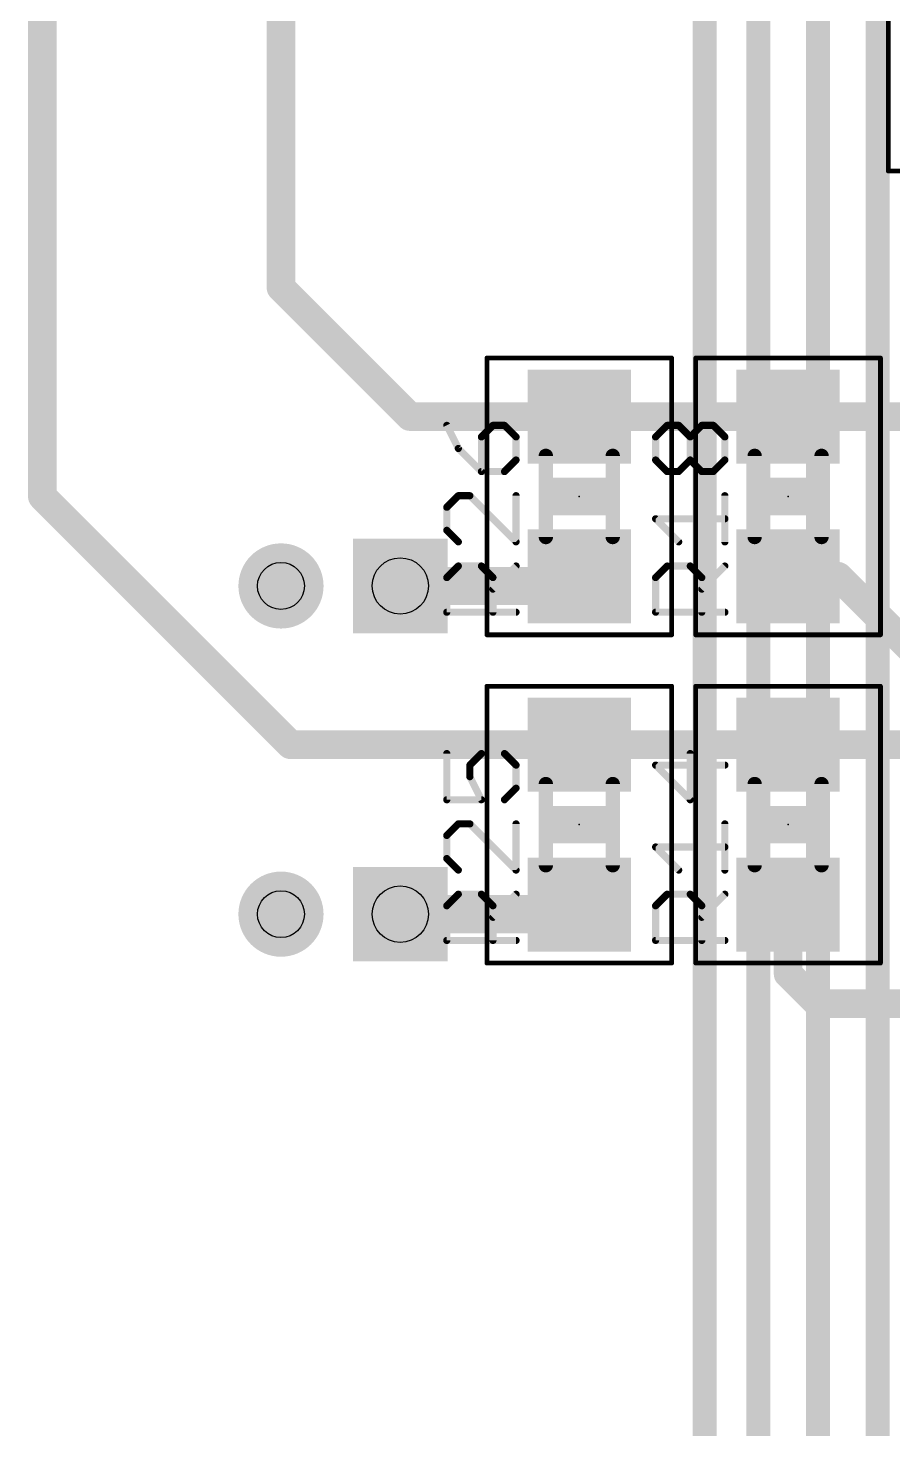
# Model space of a CAD drawing. Extents: x -0.04 to 2.7, y -0.07 to 2.5.
# Drawn here: x 1.056 to 1.419, y 0.909 to 1.496 of the extents above; entities that cross this region are included whole.
import ezdxf

# ---------------------------------------------------------------- set-up
doc = ezdxf.new("R2010")
doc.units = 0
for name, color, linetype in [('1', 22, 'CONTINUOUS'), ('16', 175, 'CONTINUOUS'), ('18', 82, 'CONTINUOUS'), ('23', 7, 'CONTINUOUS'), ('25', 253, 'CONTINUOUS'), ('31', 253, 'CONTINUOUS'), ('35', 253, 'CONTINUOUS'), ('39', 22, 'CONTINUOUS'), ('44', 253, 'CONTINUOUS'), ('51', 253, 'CONTINUOUS')]:
    doc.layers.add(name, color=color, linetype=linetype)

# ---------------------------------------------------------------- blocks, each defined once
blk = doc.blocks.new('RECT')
blk.add_solid([(-0.5, -0.5), (0.5, -0.5), (-0.5, 0.5), (0.5, 0.5)])
blk = doc.blocks.new('ROUNDV')
at = {"const_width": 0.5}
blk.add_lwpolyline([(0, -0.25, 1), (0, 0.25, 1), (0, -0.25)], format="xyb", dxfattribs=at)
blk = doc.blocks.new('SQUAREV')
blk.add_solid([(-0.5, -0.5), (0.5, -0.5), (-0.5, 0.5), (0.5, 0.5)])

msp = doc.modelspace()

# ---------------------------------------------------------------- linework, layer by layer
at = {"layer": '1'}
for points, const_width in [([(1.1625, 1.85), (1.1625, 1.3875)], 0.012), ([(1.0625, 1.7875), (1.0625, 1.3)], 0.012), ([(1.1625, 1.3875), (1.216535, 1.333465)], 0.012), ([(1.216535, 1.333465), (1.2875, 1.333465)], 0.012), ([(1.375, 1.333465), (1.2875, 1.333465)], 0.012), ([(1.375, 1.333465), (1.5, 1.333465)], 0.012), ([(1.0625, 1.3), (1.166535, 1.195965)], 0.012), ([(1.2875, 1.266535), (1.283465, 1.2625)], 0.016), ([(1.283465, 1.2625), (1.2125, 1.2625)], 0.016), ([(1.395965, 1.266535), (1.375, 1.266535)], 0.012), ([(1.43125, 1.23125), (1.395965, 1.266535)], 0.012), ([(1.166535, 1.195965), (1.2875, 1.195965)], 0.012), ([(1.375, 1.195965), (1.2875, 1.195965)], 0.012), ([(1.433071, 1.195965), (1.375, 1.195965)], 0.012), ([(1.283465, 1.125), (1.2125, 1.125)], 0.016), ([(1.2875, 1.129035), (1.283465, 1.125)], 0.016), ([(1.375, 1.129035), (1.375, 1.1)], 0.012), ([(1.375, 1.1), (1.3875, 1.0875)], 0.012), ([(1.3875, 1.0875), (1.625, 1.0875)], 0.012)]:
    msp.add_lwpolyline(points, dxfattribs=dict(at, const_width=const_width))
for points, const_width in [([(1.164621, 1.389621, 1), (1.160379, 1.385379)], 0.006), ([(1.1595, 1.3875, 1), (1.1655, 1.3875)], 0.006), ([(1.216535, 1.336465, 1), (1.216535, 1.330465)], 0.006), ([(1.214414, 1.331343, 1), (1.218657, 1.335586)], 0.006), ([(1.2875, 1.336465, 1), (1.2875, 1.330465)], 0.006), ([(1.2875, 1.330465, 1), (1.2875, 1.336465)], 0.006), ([(1.375, 1.336465, 1), (1.375, 1.330465)], 0.006), ([(1.375, 1.330465, 1), (1.375, 1.336465)], 0.006), ([(1.064621, 1.302121, 1), (1.060379, 1.297879)], 0.006), ([(1.0595, 1.3, 1), (1.0655, 1.3)], 0.006), ([(1.290328, 1.263707, 1), (1.284672, 1.269364)], 0.008), ([(1.2125, 1.2665, 1), (1.2125, 1.2585)], 0.008), ([(1.280636, 1.265328, 1), (1.286293, 1.259672)], 0.008), ([(1.283465, 1.2585, 1), (1.283465, 1.2665)], 0.008), ([(1.375, 1.269535, 1), (1.375, 1.263535)], 0.006), ([(1.398086, 1.268657, 1), (1.393843, 1.264414)], 0.006), ([(1.395965, 1.263535, 1), (1.395965, 1.269535)], 0.006), ([(1.166535, 1.198965, 1), (1.166535, 1.192965)], 0.006), ([(1.164414, 1.193843, 1), (1.168657, 1.198086)], 0.006), ([(1.2875, 1.198965, 1), (1.2875, 1.192965)], 0.006), ([(1.2875, 1.192965, 1), (1.2875, 1.198965)], 0.006), ([(1.375, 1.198965, 1), (1.375, 1.192965)], 0.006), ([(1.375, 1.192965, 1), (1.375, 1.198965)], 0.006), ([(1.2125, 1.129, 1), (1.2125, 1.121)], 0.008), ([(1.283465, 1.121, 1), (1.283465, 1.129)], 0.008), ([(1.290328, 1.126207, 1), (1.284672, 1.131864)], 0.008), ([(1.378, 1.129035, 1), (1.372, 1.129035)], 0.006), ([(1.280636, 1.127828, 1), (1.286293, 1.122172)], 0.008), ([(1.377121, 1.102121, 1), (1.372879, 1.097879)], 0.006), ([(1.372, 1.1, 1), (1.378, 1.1)], 0.006), ([(1.3875, 1.0905, 1), (1.3875, 1.0845)], 0.006), ([(1.385379, 1.085379, 1), (1.389621, 1.089621)], 0.006)]:
    msp.add_lwpolyline(points, format="xyb", dxfattribs=dict(at, const_width=const_width))
at = {"layer": '16', "const_width": 0.01}
for points in [[(1.34, 0.665), (1.34, 2.175)], [(1.3625, 0.65), (1.3625, 2.0975)], [(1.3875, 0.6375), (1.3875, 2.025)], [(1.4125, 0.625), (1.4125, 2.0125)]]:
    msp.add_lwpolyline(points, dxfattribs=at)
at = {"layer": '23'}
for p in [(1.2875, 1.3), (1.375, 1.3), (1.2875, 1.1625), (1.375, 1.1625)]:
    msp.add_point(p, dxfattribs=at)
at = {"layer": '25', "const_width": 0.0015}
for points in [[(1.232646, 1.330116, 1), (1.231304, 1.329445)], [(1.247238, 1.324943, 1), (1.245738, 1.324943)], [(1.251325, 1.33053, 1), (1.251325, 1.32903)], [(1.251856, 1.32925, 1), (1.250795, 1.33031)], [(1.256693, 1.33031, 1), (1.255632, 1.32925)], [(1.256163, 1.32903, 1), (1.256163, 1.33053)], [(1.26175, 1.324943, 1), (1.26025, 1.324943)], [(1.320225, 1.324943, 1), (1.318725, 1.324943)], [(1.324313, 1.33053, 1), (1.324313, 1.32903)], [(1.324843, 1.32925, 1), (1.323782, 1.33031)], [(1.329681, 1.33031, 1), (1.32862, 1.32925)], [(1.32915, 1.32903, 1), (1.32915, 1.33053)], [(1.334738, 1.324943, 1), (1.333238, 1.324943)], [(1.338825, 1.33053, 1), (1.338825, 1.32903)], [(1.339356, 1.32925, 1), (1.338295, 1.33031)], [(1.344193, 1.33031, 1), (1.343132, 1.32925)], [(1.343663, 1.32903, 1), (1.343663, 1.33053)], [(1.34925, 1.324943, 1), (1.34775, 1.324943)], [(1.237343, 1.320636, 1), (1.236282, 1.319575)], [(1.236142, 1.31977, 1), (1.237484, 1.320441)], [(1.245957, 1.325473, 1), (1.247018, 1.324412)], [(1.26047, 1.324412, 1), (1.26153, 1.325473)], [(1.318945, 1.325473, 1), (1.320006, 1.324412)], [(1.333457, 1.325473, 1), (1.334518, 1.324412)], [(1.333457, 1.324412, 1), (1.334518, 1.325473)], [(1.34797, 1.324412, 1), (1.34903, 1.325473)], [(1.26025, 1.315268, 1), (1.26175, 1.315268)], [(1.26153, 1.314737, 1), (1.26047, 1.315798)], [(1.320006, 1.315798, 1), (1.318945, 1.314737)], [(1.318725, 1.315268, 1), (1.320225, 1.315268)], [(1.334518, 1.315798, 1), (1.333457, 1.314737)], [(1.333238, 1.315268, 1), (1.334738, 1.315268)], [(1.334518, 1.314737, 1), (1.333457, 1.315798)], [(1.34775, 1.315268, 1), (1.34925, 1.315268)], [(1.34903, 1.314737, 1), (1.34797, 1.315798)], [(1.246488, 1.31118, 1), (1.246488, 1.30968)], [(1.245738, 1.31043, 1), (1.247238, 1.31043)], [(1.245957, 1.3099, 1), (1.247018, 1.310961)], [(1.255632, 1.310961, 1), (1.256693, 1.3099)], [(1.256163, 1.30968, 1), (1.256163, 1.31118)], [(1.324313, 1.31118, 1), (1.324313, 1.30968)], [(1.323782, 1.3099, 1), (1.324843, 1.310961)], [(1.32862, 1.310961, 1), (1.329681, 1.3099)], [(1.32915, 1.30968, 1), (1.32915, 1.31118)], [(1.338825, 1.31118, 1), (1.338825, 1.30968)], [(1.338295, 1.3099, 1), (1.339355, 1.310961)], [(1.343132, 1.310961, 1), (1.344193, 1.3099)], [(1.343663, 1.30968, 1), (1.343663, 1.31118)], [(1.236813, 1.301065, 1), (1.236813, 1.299565)], [(1.237343, 1.299785, 1), (1.236282, 1.300845)], [(1.242181, 1.300845, 1), (1.24112, 1.299785)], [(1.24165, 1.299565, 1), (1.24165, 1.301065)], [(1.26175, 1.300315, 1), (1.26025, 1.300315)], [(1.34925, 1.300315, 1), (1.34775, 1.300315)], [(1.232725, 1.295477, 1), (1.231225, 1.295477)], [(1.231445, 1.296008, 1), (1.232506, 1.294947)], [(1.319475, 1.29139, 1), (1.319475, 1.28989)], [(1.320006, 1.29117, 1), (1.318945, 1.29011)], [(1.3485, 1.28989, 1), (1.3485, 1.29139)], [(1.232506, 1.286333, 1), (1.231445, 1.285272)], [(1.231225, 1.285803, 1), (1.232725, 1.285803)], [(1.236282, 1.280435, 1), (1.237343, 1.281496)], [(1.26025, 1.280965, 1), (1.26175, 1.280965)], [(1.26047, 1.280435, 1), (1.26153, 1.281496)], [(1.32862, 1.280435, 1), (1.329681, 1.281496)], [(1.34775, 1.280965, 1), (1.34925, 1.280965)], [(1.236813, 1.2716, 1), (1.236813, 1.2701)], [(1.237343, 1.270319, 1), (1.236282, 1.27138)], [(1.247018, 1.27138, 1), (1.245957, 1.270319)], [(1.246488, 1.2701, 1), (1.246488, 1.2716)], [(1.26153, 1.270319, 1), (1.26047, 1.27138)], [(1.324313, 1.2716, 1), (1.324313, 1.2701)], [(1.324843, 1.270319, 1), (1.323782, 1.27138)], [(1.334518, 1.27138, 1), (1.333457, 1.270319)], [(1.333988, 1.2701, 1), (1.333988, 1.2716)], [(1.34903, 1.270319, 1), (1.34797, 1.27138)], [(1.232725, 1.266012, 1), (1.231225, 1.266012)], [(1.231445, 1.266543, 1), (1.232506, 1.265482)], [(1.252075, 1.266012, 1), (1.250575, 1.266012)], [(1.250795, 1.261705, 1), (1.251856, 1.260645)], [(1.250795, 1.265482, 1), (1.251856, 1.266543)], [(1.320225, 1.266012, 1), (1.318725, 1.266012)], [(1.318945, 1.266543, 1), (1.320006, 1.265482)], [(1.339575, 1.266012, 1), (1.338075, 1.266012)], [(1.338295, 1.261705, 1), (1.339356, 1.260645)], [(1.338295, 1.265482, 1), (1.339356, 1.266543)], [(1.231975, 1.25225, 1), (1.231975, 1.25075)], [(1.231225, 1.2515, 1), (1.232725, 1.2515)], [(1.250575, 1.2515, 1), (1.252075, 1.2515)], [(1.261, 1.25075, 1), (1.261, 1.25225)], [(1.319475, 1.25225, 1), (1.319475, 1.25075)], [(1.318725, 1.2515, 1), (1.320225, 1.2515)], [(1.338075, 1.2515, 1), (1.339575, 1.2515)], [(1.3485, 1.25075, 1), (1.3485, 1.25225)], [(1.232725, 1.19228, 1), (1.231225, 1.19228)], [(1.246488, 1.19303, 1), (1.246488, 1.19153)], [(1.247018, 1.19175, 1), (1.245957, 1.19281)], [(1.256693, 1.19281, 1), (1.255632, 1.19175)], [(1.256163, 1.19153, 1), (1.256163, 1.19303)], [(1.334738, 1.19228, 1), (1.333238, 1.19228)], [(1.2424, 1.187443, 1), (1.2409, 1.187443)], [(1.24112, 1.187973, 1), (1.242181, 1.186912)], [(1.26175, 1.187443, 1), (1.26025, 1.187443)], [(1.26047, 1.186912, 1), (1.26153, 1.187973)], [(1.319475, 1.188193, 1), (1.319475, 1.186693)], [(1.320006, 1.187973, 1), (1.318945, 1.186912)], [(1.3485, 1.186693, 1), (1.3485, 1.188193)], [(1.242321, 1.182941, 1), (1.240979, 1.18227)], [(1.2409, 1.182605, 1), (1.2424, 1.182605)], [(1.231975, 1.17368, 1), (1.231975, 1.17218)], [(1.245817, 1.172595, 1), (1.247159, 1.173266)], [(1.246488, 1.17218, 1), (1.246488, 1.17368)], [(1.255632, 1.173461, 1), (1.256693, 1.1724)], [(1.26025, 1.177768, 1), (1.26175, 1.177768)], [(1.26153, 1.177237, 1), (1.26047, 1.178298)], [(1.333457, 1.1724, 1), (1.334518, 1.173461)], [(1.231225, 1.17293, 1), (1.232725, 1.17293)], [(1.333238, 1.17293, 1), (1.334738, 1.17293)], [(1.236813, 1.163565, 1), (1.236813, 1.162065)], [(1.237343, 1.162285, 1), (1.236282, 1.163345)], [(1.242181, 1.163345, 1), (1.24112, 1.162285)], [(1.24165, 1.162065, 1), (1.24165, 1.163565)], [(1.26175, 1.162815, 1), (1.26025, 1.162815)], [(1.34925, 1.162815, 1), (1.34775, 1.162815)], [(1.232725, 1.157977, 1), (1.231225, 1.157977)], [(1.231445, 1.158508, 1), (1.232506, 1.157447)], [(1.319475, 1.15389, 1), (1.319475, 1.15239)], [(1.320006, 1.15367, 1), (1.318945, 1.15261)], [(1.3485, 1.15239, 1), (1.3485, 1.15389)], [(1.232506, 1.148833, 1), (1.231445, 1.147772)], [(1.231225, 1.148303, 1), (1.232725, 1.148303)], [(1.236282, 1.142935, 1), (1.237343, 1.143996)], [(1.26047, 1.142935, 1), (1.26153, 1.143996)], [(1.32862, 1.142935, 1), (1.329681, 1.143996)], [(1.26025, 1.143465, 1), (1.26175, 1.143465)], [(1.34775, 1.143465, 1), (1.34925, 1.143465)], [(1.236813, 1.1341, 1), (1.236813, 1.1326)], [(1.237343, 1.132819, 1), (1.236282, 1.13388)], [(1.247018, 1.13388, 1), (1.245957, 1.132819)], [(1.246488, 1.1326, 1), (1.246488, 1.1341)], [(1.26153, 1.132819, 1), (1.26047, 1.13388)], [(1.324313, 1.1341, 1), (1.324313, 1.1326)], [(1.324843, 1.132819, 1), (1.323782, 1.13388)], [(1.334518, 1.13388, 1), (1.333457, 1.132819)], [(1.333988, 1.1326, 1), (1.333988, 1.1341)], [(1.34903, 1.132819, 1), (1.34797, 1.13388)], [(1.232725, 1.128512, 1), (1.231225, 1.128512)], [(1.231445, 1.129043, 1), (1.232506, 1.127982)], [(1.252075, 1.128512, 1), (1.250575, 1.128512)], [(1.250795, 1.127982, 1), (1.251856, 1.129043)], [(1.320225, 1.128512, 1), (1.318725, 1.128512)], [(1.318945, 1.129043, 1), (1.320006, 1.127982)], [(1.339575, 1.128512, 1), (1.338075, 1.128512)], [(1.338295, 1.127982, 1), (1.339356, 1.129043)], [(1.250795, 1.124205, 1), (1.251856, 1.123145)], [(1.338295, 1.124205, 1), (1.339356, 1.123145)], [(1.231975, 1.11475, 1), (1.231975, 1.11325)], [(1.261, 1.11325, 1), (1.261, 1.11475)], [(1.319475, 1.11475, 1), (1.319475, 1.11325)], [(1.3485, 1.11325, 1), (1.3485, 1.11475)], [(1.231225, 1.114, 1), (1.232725, 1.114)], [(1.250575, 1.114, 1), (1.252075, 1.114)], [(1.318725, 1.114, 1), (1.320225, 1.114)], [(1.338075, 1.114, 1), (1.339575, 1.114)]]:
    msp.add_lwpolyline(points, format="xyb", dxfattribs=at)
at = {"layer": '25', "const_width": 0.003}
for points in [[(1.231975, 1.32978), (1.236813, 1.320105)], [(1.251325, 1.32978), (1.246488, 1.324943)], [(1.246488, 1.324943), (1.246488, 1.31043)], [(1.256163, 1.32978), (1.251325, 1.32978)], [(1.261, 1.324943), (1.256163, 1.32978)], [(1.261, 1.315268), (1.261, 1.324943)], [(1.319475, 1.324943), (1.324313, 1.32978)], [(1.319475, 1.315268), (1.319475, 1.324943)], [(1.324313, 1.32978), (1.32915, 1.32978)], [(1.32915, 1.32978), (1.333988, 1.324943)], [(1.333988, 1.324943), (1.338825, 1.32978)], [(1.333988, 1.315268), (1.333988, 1.324943)], [(1.338825, 1.32978), (1.343663, 1.32978)], [(1.343663, 1.32978), (1.3485, 1.324943)], [(1.3485, 1.324943), (1.3485, 1.315268)], [(1.236813, 1.320105), (1.246488, 1.31043)], [(1.256163, 1.31043), (1.261, 1.315268)], [(1.324313, 1.31043), (1.319475, 1.315268)], [(1.333988, 1.315268), (1.32915, 1.31043)], [(1.338825, 1.31043), (1.333988, 1.315268)], [(1.3485, 1.315268), (1.343663, 1.31043)], [(1.246488, 1.31043), (1.256163, 1.31043)], [(1.32915, 1.31043), (1.324313, 1.31043)], [(1.343663, 1.31043), (1.338825, 1.31043)], [(1.236813, 1.300315), (1.231975, 1.295477)], [(1.24165, 1.300315), (1.236813, 1.300315)], [(1.261, 1.280965), (1.24165, 1.300315)], [(1.261, 1.300315), (1.261, 1.280965)], [(1.3485, 1.280965), (1.3485, 1.300315)], [(1.231975, 1.295477), (1.231975, 1.285803)], [(1.32915, 1.280965), (1.319475, 1.29064)], [(1.319475, 1.29064), (1.3485, 1.29064)], [(1.231975, 1.285803), (1.236813, 1.280965)], [(1.231975, 1.266012), (1.236813, 1.27085)], [(1.236813, 1.27085), (1.246488, 1.27085)], [(1.246488, 1.27085), (1.251325, 1.266012)], [(1.251325, 1.261175), (1.261, 1.27085)], [(1.319475, 1.266012), (1.324313, 1.27085)], [(1.324313, 1.27085), (1.333988, 1.27085)], [(1.333988, 1.27085), (1.338825, 1.266012)], [(1.338825, 1.261175), (1.3485, 1.27085)], [(1.231975, 1.2515), (1.231975, 1.266012)], [(1.251325, 1.266012), (1.251325, 1.2515)], [(1.319475, 1.2515), (1.319475, 1.266012)], [(1.338825, 1.266012), (1.338825, 1.2515)], [(1.261, 1.2515), (1.231975, 1.2515)], [(1.3485, 1.2515), (1.319475, 1.2515)], [(1.231975, 1.19228), (1.231975, 1.17293)], [(1.24165, 1.187443), (1.246488, 1.19228)], [(1.246488, 1.19228), (1.256163, 1.19228)], [(1.256163, 1.19228), (1.261, 1.187443)], [(1.333988, 1.17293), (1.333988, 1.19228)], [(1.24165, 1.182605), (1.24165, 1.187443)], [(1.261, 1.187443), (1.261, 1.177768)], [(1.3485, 1.187443), (1.319475, 1.187443)], [(1.319475, 1.187443), (1.333988, 1.17293)], [(1.246488, 1.17293), (1.24165, 1.182605)], [(1.231975, 1.17293), (1.246488, 1.17293)], [(1.261, 1.177768), (1.256163, 1.17293)], [(1.236813, 1.162815), (1.231975, 1.157977)], [(1.24165, 1.162815), (1.236813, 1.162815)], [(1.261, 1.143465), (1.24165, 1.162815)], [(1.261, 1.162815), (1.261, 1.143465)], [(1.3485, 1.143465), (1.3485, 1.162815)], [(1.231975, 1.157977), (1.231975, 1.148303)], [(1.32915, 1.143465), (1.319475, 1.15314)], [(1.319475, 1.15314), (1.3485, 1.15314)], [(1.231975, 1.148303), (1.236813, 1.143465)], [(1.231975, 1.128512), (1.236813, 1.13335)], [(1.236813, 1.13335), (1.246488, 1.13335)], [(1.246488, 1.13335), (1.251325, 1.128512)], [(1.251325, 1.123675), (1.261, 1.13335)], [(1.319475, 1.128512), (1.324313, 1.13335)], [(1.324313, 1.13335), (1.333988, 1.13335)], [(1.333988, 1.13335), (1.338825, 1.128512)], [(1.338825, 1.123675), (1.3485, 1.13335)], [(1.231975, 1.114), (1.231975, 1.128512)], [(1.251325, 1.128512), (1.251325, 1.114)], [(1.319475, 1.114), (1.319475, 1.128512)], [(1.338825, 1.128512), (1.338825, 1.114)], [(1.261, 1.114), (1.231975, 1.114)], [(1.3485, 1.114), (1.319475, 1.114)]]:
    msp.add_lwpolyline(points, dxfattribs=at)
at = {"layer": '39', "const_width": 0.002}
for points in [[(1.417008, 1.436299), (1.417008, 1.513701)], [(1.532992, 1.436299), (1.417008, 1.436299)], [(1.248799, 1.242008), (1.248799, 1.357992)], [(1.248799, 1.357992), (1.326201, 1.357992)], [(1.326201, 1.357992), (1.326201, 1.242008)], [(1.336299, 1.242008), (1.336299, 1.357992)], [(1.336299, 1.357992), (1.413701, 1.357992)], [(1.413701, 1.357992), (1.413701, 1.242008)], [(1.326201, 1.242008), (1.248799, 1.242008)], [(1.413701, 1.242008), (1.336299, 1.242008)], [(1.248799, 1.104508), (1.248799, 1.220492)], [(1.248799, 1.220492), (1.326201, 1.220492)], [(1.326201, 1.220492), (1.326201, 1.104508)], [(1.336299, 1.104508), (1.336299, 1.220492)], [(1.336299, 1.220492), (1.413701, 1.220492)], [(1.413701, 1.220492), (1.413701, 1.104508)], [(1.326201, 1.104508), (1.248799, 1.104508)], [(1.413701, 1.104508), (1.336299, 1.104508)]]:
    msp.add_lwpolyline(points, dxfattribs=at)
at = {"layer": '39', "const_width": 0.001}
for points in [[(1.417008, 1.436799, 1), (1.417008, 1.435799)], [(1.416508, 1.436299, 1), (1.417508, 1.436299)], [(1.249299, 1.357992, 1), (1.248299, 1.357992)], [(1.248799, 1.358492, 1), (1.248799, 1.357492)], [(1.326701, 1.357992, 1), (1.325701, 1.357992)], [(1.326201, 1.357492, 1), (1.326201, 1.358492)], [(1.336799, 1.357992, 1), (1.335799, 1.357992)], [(1.336299, 1.358492, 1), (1.336299, 1.357492)], [(1.414201, 1.357992, 1), (1.413201, 1.357992)], [(1.413701, 1.357492, 1), (1.413701, 1.358492)], [(1.248799, 1.242508, 1), (1.248799, 1.241508)], [(1.248299, 1.242008, 1), (1.249299, 1.242008)], [(1.325701, 1.242008, 1), (1.326701, 1.242008)], [(1.326201, 1.241508, 1), (1.326201, 1.242508)], [(1.336299, 1.242508, 1), (1.336299, 1.241508)], [(1.335799, 1.242008, 1), (1.336799, 1.242008)], [(1.413201, 1.242008, 1), (1.414201, 1.242008)], [(1.413701, 1.241508, 1), (1.413701, 1.242508)], [(1.249299, 1.220492, 1), (1.248299, 1.220492)], [(1.248799, 1.220992, 1), (1.248799, 1.219992)], [(1.326701, 1.220492, 1), (1.325701, 1.220492)], [(1.326201, 1.219992, 1), (1.326201, 1.220992)], [(1.336799, 1.220492, 1), (1.335799, 1.220492)], [(1.336299, 1.220992, 1), (1.336299, 1.219992)], [(1.414201, 1.220492, 1), (1.413201, 1.220492)], [(1.413701, 1.219992, 1), (1.413701, 1.220992)], [(1.248799, 1.105008, 1), (1.248799, 1.104008)], [(1.248299, 1.104508, 1), (1.249299, 1.104508)], [(1.325701, 1.104508, 1), (1.326701, 1.104508)], [(1.326201, 1.104008, 1), (1.326201, 1.105008)], [(1.336299, 1.105008, 1), (1.336299, 1.104008)], [(1.335799, 1.104508, 1), (1.336799, 1.104508)], [(1.413201, 1.104508, 1), (1.414201, 1.104508)], [(1.413701, 1.104008, 1), (1.413701, 1.105008)]]:
    msp.add_lwpolyline(points, format="xyb", dxfattribs=at)
at = {"layer": '44'}
for centre, radius in [((1.2125, 1.2625), 0.011811), ((1.1625, 1.2625), 0.009843), ((1.1625, 1.125), 0.009843), ((1.2125, 1.125), 0.011811)]:
    msp.add_circle(centre, radius, dxfattribs=at)
at = {"layer": '51', "const_width": 0.006}
for points in [[(1.273484, 1.317008), (1.273484, 1.282992)], [(1.301516, 1.282992), (1.301516, 1.317008)], [(1.360984, 1.317008), (1.360984, 1.282992)], [(1.389016, 1.282992), (1.389016, 1.317008)], [(1.273484, 1.179508), (1.273484, 1.145492)], [(1.301516, 1.145492), (1.301516, 1.179508)], [(1.360984, 1.179508), (1.360984, 1.145492)], [(1.389016, 1.145492), (1.389016, 1.179508)]]:
    msp.add_lwpolyline(points, dxfattribs=at)
at = {"layer": '51', "const_width": 0.003}
for points in [[(1.274984, 1.317008, 1), (1.271984, 1.317008)], [(1.303016, 1.317008, 1), (1.300016, 1.317008)], [(1.362484, 1.317008, 1), (1.359484, 1.317008)], [(1.390516, 1.317008, 1), (1.387516, 1.317008)], [(1.271984, 1.282992, 1), (1.274984, 1.282992)], [(1.300016, 1.282992, 1), (1.303016, 1.282992)], [(1.359484, 1.282992, 1), (1.362484, 1.282992)], [(1.387516, 1.282992, 1), (1.390516, 1.282992)], [(1.274984, 1.179508, 1), (1.271984, 1.179508)], [(1.303016, 1.179508, 1), (1.300016, 1.179508)], [(1.362484, 1.179508, 1), (1.359484, 1.179508)], [(1.390516, 1.179508, 1), (1.387516, 1.179508)], [(1.271984, 1.145492, 1), (1.274984, 1.145492)], [(1.300016, 1.145492, 1), (1.303016, 1.145492)], [(1.359484, 1.145492, 1), (1.362484, 1.145492)], [(1.387516, 1.145492, 1), (1.390516, 1.145492)]]:
    msp.add_lwpolyline(points, format="xyb", dxfattribs=at)

# ---------------------------------------------------------------- block references
at = {"layer": '1', "xscale": 0.03937, "yscale": 0.043307, "rotation": 270}
for p in [(1.2875, 1.333465), (1.375, 1.333465), (1.2875, 1.266535), (1.375, 1.266535), (1.2875, 1.195965), (1.375, 1.195965), (1.2875, 1.129035), (1.375, 1.129035)]:
    msp.add_blockref('RECT', p, dxfattribs=at)
at = {"layer": '18'}
for name, p, xscale, yscale in [('ROUNDV', (1.1625, 1.2625), 0.035685, 0.035685), ('ROUNDV', (1.1625, 1.2625), 0.035685, 0.035685), ('SQUAREV', (1.2125, 1.2625), 0.039622, 0.039622), ('SQUAREV', (1.2125, 1.2625), 0.039622, 0.039622), ('SQUAREV', (1.2125, 1.125), 0.039622, 0.039622), ('SQUAREV', (1.2125, 1.125), 0.039622, 0.039622), ('ROUNDV', (1.1625, 1.125), 0.035685, 0.035685), ('ROUNDV', (1.1625, 1.125), 0.035685, 0.035685)]:
    msp.add_blockref(name, p, dxfattribs=dict(at, xscale=xscale, yscale=yscale))
at = {"layer": '31', "xscale": 0.03937, "yscale": 0.043307, "rotation": 270}
for p in [(1.2875, 1.333465), (1.375, 1.333465), (1.2875, 1.266535), (1.375, 1.266535), (1.2875, 1.195965), (1.375, 1.195965), (1.2875, 1.129035), (1.375, 1.129035)]:
    msp.add_blockref('RECT', p, dxfattribs=at)
at = {"layer": '35', "xscale": 0.01574, "yscale": 0.031504, "rotation": 270}
for p in [(1.2875, 1.3), (1.375, 1.3), (1.2875, 1.1625), (1.375, 1.1625)]:
    msp.add_blockref('RECT', p, dxfattribs=at)
at = {"layer": '51', "xscale": 0.016, "yscale": 0.034, "rotation": 270}
for p in [(1.2875, 1.325), (1.375, 1.325), (1.2875, 1.275), (1.375, 1.275), (1.2875, 1.1875), (1.375, 1.1875), (1.2875, 1.1375), (1.375, 1.1375)]:
    msp.add_blockref('RECT', p, dxfattribs=at)

doc.saveas('drawing.dxf')
